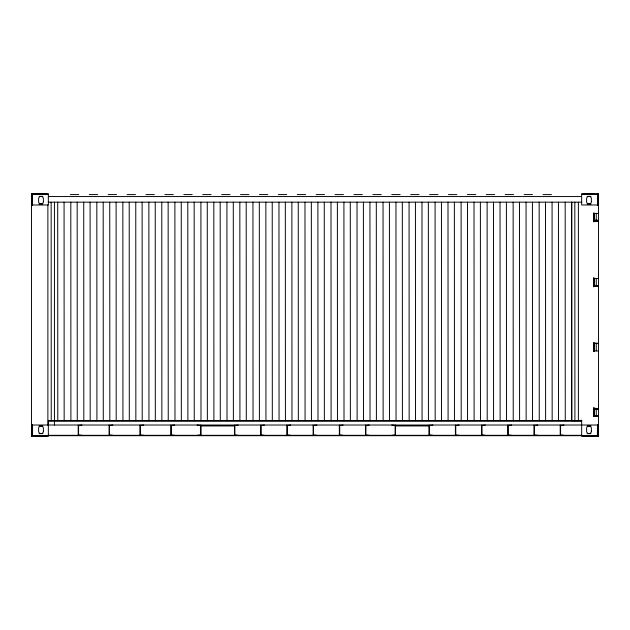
<?xml version="1.0" encoding="UTF-8"?>
<svg xmlns="http://www.w3.org/2000/svg" width="630" height="630" viewBox="0 0 630 630"><rect width="100%" height="100%" fill="white"/><g stroke="black" fill="none" stroke-linecap="round" stroke-linejoin="round"><path stroke-width="0.94" d="M31.5 432.448L31.5 426.282M31.5 202.419L31.5 204.041L31.5 203.474M31.5 201.072L31.5 197.214L31.5 198.135M594.287 409.106L594.287 408.642L594.287 415.942M598.5 432.188L598.5 432.786L598.5 431.865M598.5 431.763L598.5 428.928M598.5 427.581L598.5 425.959L598.5 426.526M598.5 204.01L598.5 197.245M597.445 435.692L597.413 436.251L597.445 425.022M32.484 194.308L32.555 193.749L32.555 204.978M32.28 194.308L32.453 193.749L32.28 204.978M597.618 436.251L597.657 425.022M32.484 193.749L32.484 204.978M597.516 436.251L597.657 435.692M32.146 204.978L32.413 193.749L32.083 194.308M32.146 194.308L32.382 193.749M598.035 425.022L597.681 436.251L598.146 435.692L598.146 425.022M598.035 435.692L597.705 436.251L598.091 435.692M31.807 204.978L32.217 193.749L31.673 194.308L31.61 204.978M31.76 194.308L32.193 193.749L31.713 194.308M598.287 435.692L597.807 436.251L598.327 435.692L598.193 425.022M598.421 425.022L598.358 435.692L597.87 436.251L581.655 436.251L581.655 420.108M31.531 204.978L48.345 204.978L48.345 193.749L32.059 193.749L31.5 194.308L31.5 435.692L598.469 435.692L597.941 436.251L598.5 435.692L598.469 194.308L597.941 193.749L581.655 193.749L581.655 204.978L598.5 204.978M598.421 435.692L597.901 436.251L598.476 435.692M31.524 194.308L32.075 193.749L31.5 194.308L48.345 194.308M35.209 194.119L46.809 194.119M583.191 194.119L594.791 194.119M31.878 194.213L41.233 194.213M581.655 194.308L598.469 194.308L597.941 193.749L598.358 194.308L598.445 204.978M70.339 194.591L78.766 194.591M89.247 194.591L97.674 194.591M108.155 194.591L116.581 194.591M127.063 194.591L135.481 194.591M145.963 194.591L154.389 194.591M164.871 194.591L173.297 194.591M183.779 194.591L192.205 194.591M202.687 194.591L211.113 194.591M221.595 194.591L230.013 194.591M240.495 194.591L248.921 194.591M259.402 194.591L267.829 194.591M278.31 194.591L286.737 194.591M297.218 194.591L305.637 194.591M316.126 194.591L324.544 194.591M335.026 194.591L343.452 194.591M353.934 194.591L362.36 194.591M372.842 194.591L381.268 194.591M391.75 194.591L400.168 194.591M410.658 194.591L419.076 194.591M429.558 194.591L437.984 194.591M448.466 194.591L456.892 194.591M467.373 194.591L475.8 194.591M486.281 194.591L494.7 194.591M505.189 194.591L513.608 194.591M524.089 194.591L532.515 194.591M542.997 194.591L551.423 194.591M39.013 196.379L42.84 196.379M587.16 196.379L590.987 196.379M48.345 196.552L581.655 196.552M48.345 202.167L581.655 202.167M39.013 204.041L42.84 204.041M587.16 204.041L590.987 204.041M593.822 213.405L598.5 213.405M593.822 213.499L598.492 213.499M595.035 220.232L597.72 220.232L597.72 220.799L597.098 220.232L597.098 220.799M593.822 220.327L595.224 220.327M593.822 220.799L598.492 220.799M593.822 220.894L598.5 220.894M593.822 221.264L597.941 220.894M593.822 278.547L598.5 278.452M593.822 285.847L598.492 285.847M593.822 285.941L598.5 285.941M593.822 286.311L597.279 286.311M593.822 343.122L597.279 343.122M593.822 350.894L598.5 350.989M593.822 408.177L597.941 408.547M593.822 408.547L598.5 408.547M598.492 408.642L593.822 408.642L593.822 409.106L595.224 409.106L595.224 408.642L595.224 409.209M594.011 408.996L594.476 408.996M593.822 415.942L598.492 415.942M593.822 416.036L598.5 416.036M581.655 420.635L571.827 420.635L571.827 202.167M581.655 420.714L48.345 420.714L48.345 436.251L32.059 436.251L31.5 435.692L32.083 436.251L31.642 435.692L31.713 425.022M48.345 421.092L581.655 421.092M31.531 425.022L598.5 425.022M39.013 425.959L42.84 425.959M587.16 425.959L590.987 425.959M39.013 433.621L42.84 433.621M587.16 433.621L590.987 433.621M48.345 435.314L581.655 435.314M35.209 435.881L46.809 435.881M583.191 435.881L594.791 435.881M31.5 435.692L32.091 436.251L31.579 435.692M598.492 194.308L597.909 193.749L598.421 194.308M598.24 194.308L597.807 193.749L598.327 194.308L597.831 193.749L598.193 204.978M31.76 435.692L32.193 436.251L31.673 435.692L32.169 436.251L31.807 425.022M598.091 204.978L597.76 193.749L597.98 204.978M598.091 194.308L597.736 193.749L598.035 194.308M31.965 435.692L32.295 436.251L31.854 435.692L32.264 436.251L31.91 425.022M597.72 204.978L597.587 193.749L597.854 204.978M32.146 425.022L32.413 436.251L32.02 425.022M597.618 193.749L597.854 194.308M32.146 435.692L32.382 436.251M597.587 204.978L597.484 193.749L597.72 194.308M32.28 435.692L32.453 436.251L32.28 425.022M597.516 193.749L597.657 194.308M32.484 436.251L32.484 425.022M597.516 194.308L597.445 193.749L597.516 204.978M32.484 435.692L32.555 436.251L32.555 425.022M574.82 202.167L574.906 420.714M571.544 202.167L571.63 420.714M565.181 202.167L565.267 420.714M558.44 202.167L558.526 420.714M552.077 202.167L552.163 420.714M545.525 202.167L545.611 420.714M539.162 202.167L539.248 420.714M532.421 202.167L532.508 420.714M526.058 202.167L526.144 420.714M519.506 202.167L519.592 420.714M513.143 202.167L513.23 420.714M506.402 202.167L506.488 420.714M500.039 202.167L500.126 420.714M493.487 202.167L493.573 420.714M487.124 202.167L487.21 420.714M480.383 202.167L480.469 420.714M474.02 202.167L474.106 420.714M467.468 202.167L467.555 420.714M461.105 202.167L461.191 420.714M454.364 202.167L454.451 420.714M448.001 202.167L448.087 420.714M441.449 202.167L441.535 420.714M435.086 202.167L435.173 420.714M428.345 202.167L428.431 420.714M421.982 202.167L422.069 420.714M415.43 202.167L415.516 420.714M409.067 202.167L409.153 420.714M402.326 202.167L402.412 420.714M395.963 202.167L396.05 420.714M389.411 202.167L389.498 420.714M383.04 202.167L383.135 420.714M376.307 202.167L376.393 420.714M369.944 202.167L370.03 420.714M363.392 202.167L363.478 420.714M357.021 202.167L357.115 420.714M350.288 202.167L350.375 420.714M343.917 202.167L344.011 420.714M337.373 202.167L337.459 420.714M331.002 202.167L331.089 420.714M324.269 202.167L324.356 420.714M317.898 202.167L317.993 420.714M311.346 202.167L311.44 420.714M304.983 202.167L305.07 420.714M298.25 202.167L298.336 420.714M291.879 202.167L291.974 420.714M285.327 202.167L285.421 420.714M278.964 202.167L279.051 420.714M272.231 202.167L272.317 420.714M265.86 202.167L265.947 420.714M259.308 202.167L259.402 420.714M252.945 202.167L253.032 420.714M246.204 202.167L246.298 420.714M239.841 202.167L239.928 420.714M233.289 202.167L233.376 420.714M226.926 202.167L227.013 420.714M220.185 202.167L220.28 420.714M213.822 202.167L213.909 420.714M207.27 202.167L207.357 420.714M200.907 202.167L200.994 420.714M194.166 202.167L194.253 420.714M187.803 202.167L187.89 420.714M181.251 202.167L181.338 420.714M174.888 202.167L174.975 420.714M168.147 202.167L168.234 420.714M161.784 202.167L161.871 420.714M155.232 202.167L155.319 420.714M148.869 202.167L148.956 420.714M142.128 202.167L142.215 420.714M135.765 202.167L135.852 420.714M129.213 202.167L129.3 420.714M122.85 202.167L122.937 420.714M116.109 202.167L116.196 420.714M109.746 202.167L109.833 420.714M103.194 202.167L103.281 420.714M96.831 202.167L96.918 420.714M90.09 202.167L90.177 420.714M83.727 202.167L83.814 420.714M77.175 202.167L77.262 420.714M70.812 202.167L70.899 420.714M64.071 202.167L64.158 420.714M57.708 202.167L57.795 420.714M51.156 202.167L51.243 420.714M31.5 431.794L31.5 432.188M597.72 408.642L597.72 409.201L597.098 408.642L597.098 409.201M596.256 213.499L596.256 220.799M596.256 278.547L596.256 285.847M596.256 343.594L596.256 350.894M596.256 408.642L596.256 415.942M595.224 220.232L595.224 220.799M594.476 219.957L594.476 220.437L594.011 219.957M594.287 213.499L594.287 220.799M594.287 278.547L594.287 285.847M594.287 343.594L594.287 350.894M593.917 213.2L593.917 221.358M593.917 277.94L593.917 286.768M593.917 342.673L593.917 351.501M593.917 408.083L593.917 416.233M593.822 212.838L593.822 221.91M593.822 277.673L593.822 286.768M593.822 342.673L593.822 351.548M593.822 407.484L593.822 416.367M578.379 202.167L578.379 420.635M563.96 425.022L560.598 425.392L560.598 434.944L563.96 435.314M560.22 425.022L560.22 435.314M537.76 425.022L534.39 425.392L534.39 434.944L537.76 435.314M534.012 425.022L534.012 435.314M511.552 425.022L508.182 425.392L508.182 434.944L511.552 435.314M507.804 425.022L507.804 435.314M485.344 425.022L481.974 425.392L481.974 434.944L485.344 435.314M481.596 425.022L481.596 435.314M459.136 425.022L455.766 425.392L455.766 434.944L459.136 435.314M455.395 425.022L455.395 435.314M432.928 425.022L429.558 425.392L429.558 434.944L432.928 435.314M429.188 425.022L429.188 435.314L429.188 425.959L395.49 425.959L395.49 435.314L395.49 425.022M391.75 425.022L395.12 425.392L395.12 434.944L391.75 435.314M369.282 425.022L365.912 425.392L365.912 434.944L369.282 435.314M365.542 425.022L365.542 435.314M343.082 425.022L339.712 425.392L339.712 434.944L343.082 435.314M339.334 425.022L339.334 435.314M316.874 425.022L313.504 425.392L313.504 434.944L316.874 435.314M313.126 425.022L313.126 435.314M290.666 425.022L287.296 425.392L287.296 434.944L290.666 435.314M286.918 425.022L286.918 435.314M264.458 425.022L261.088 425.392L261.088 434.944L264.458 435.314M260.718 425.022L260.718 435.314M238.25 425.022L234.88 425.392L234.88 434.944L238.25 435.314M234.51 425.022L234.51 435.314L234.51 425.959L200.812 425.959L200.812 435.314L200.812 425.022M197.072 425.022L200.442 425.392L200.442 434.944L197.072 435.314M174.605 425.022L171.234 425.392L171.234 434.944L174.605 435.314M170.864 425.022L170.864 435.314M143.719 425.022L140.348 425.392L140.348 434.944L143.719 435.314M139.978 425.022L139.978 435.314M112.833 425.022L109.462 425.392L109.462 434.944L112.833 435.314M109.092 425.022L109.092 435.314M81.947 425.022L78.577 425.392L78.577 434.944L81.947 435.314M78.207 425.022L78.207 435.314M54.432 202.167L54.432 425.022M47.88 204.978L47.88 425.022M32.083 204.978L32.295 193.749L31.854 194.308L32.264 193.749L31.854 204.978M598.5 343.5L593.822 343.5L598.492 343.594M591.381 201.655L591.381 198.765A2.386 2.386 0 0 0 588.987 196.379A2.386 2.386 0 0 0 586.601 198.765L586.601 201.655A2.386 2.386 0 0 0 588.987 204.041A2.386 2.386 0 0 0 591.381 201.655M591.381 431.235L591.381 428.345A2.386 2.386 0 0 0 588.987 425.959A2.386 2.386 0 0 0 586.601 428.345L586.601 431.235A2.386 2.386 0 0 0 588.987 433.621A2.386 2.386 0 0 0 591.381 431.235M43.399 201.655L43.399 198.765A2.386 2.386 0 0 0 41.013 196.379A2.386 2.386 0 0 0 38.619 198.765L38.619 201.655A2.386 2.386 0 0 0 41.013 204.041A2.386 2.386 0 0 0 43.399 201.655M43.399 431.235L43.399 428.345A2.386 2.386 0 0 0 41.013 425.959A2.386 2.386 0 0 0 38.619 428.345L38.619 431.235A2.386 2.386 0 0 0 41.013 433.621A2.386 2.386 0 0 0 43.399 431.235"/></g></svg>
